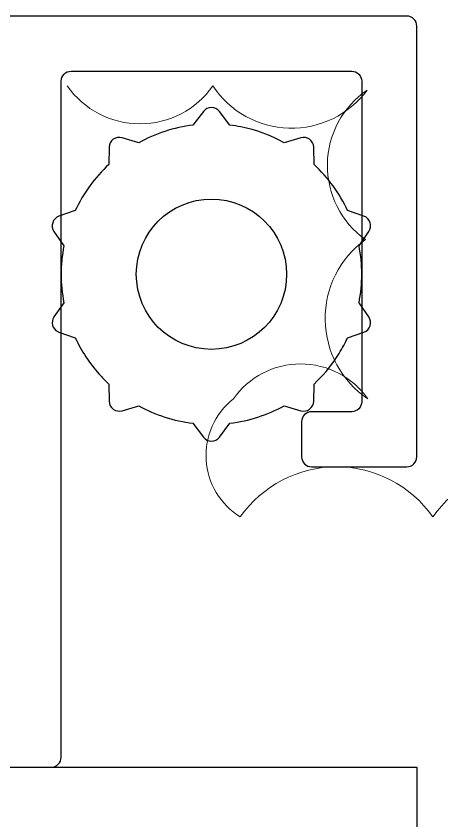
# Model space of a CAD drawing. Header units: millimetres. Extents: x -547695 to 905972, y -1055718 to 167349.
# Drawn here: x -516098.8 to -516037.6, y -1036271.4 to -1036155.6 of the extents above; entities that cross this region are included whole.
import ezdxf

# ---------------------------------------------------------------- set-up
doc = ezdxf.new("R2010")
doc.units = ezdxf.units.MM
doc.layers.add('View-XTD-CT Cua$0$View-XĐL-CT Cửa$0$KT-NetThay', color=7, linetype='Continuous', lineweight=18)
doc.layers.add('View-XTD-CT Cua$0$View-XĐL-CT Cửa$0$Profile - Vietduc', color=14, linetype='Continuous', lineweight=30)
doc.layers.add('View-XTD-CT Cua$0$View-XĐL-CT Cửa$0$Phukien -Vietduc', color=6, linetype='Continuous')

# ---------------------------------------------------------------- blocks, each defined once
blk = doc.blocks.new('View-XTD-CT Cua$0$View-XĐL-CT Cửa$0$A$C77827696')
at = {"layer": 'View-XTD-CT Cua$0$View-XĐL-CT Cửa$0$KT-NetThay'}
for points in [[(-3984.029, 1898.261, 0.520567), (-3969.501, 1898.261, 0.520567), (-3954.087, 1897.855, 0.520567), (-3954.277, 1882.919, 0.520567), (-3954.023, 1867.005, 0.520567), (-3967.454, 1867.005, 0.520567), (-3966.757, 1855.233)], [(-3966.757, 1855.233, -0.520567), (-3947.547, 1855.233, -0.520567), (-3928.338, 1855.233, -0.520567), (-3909.128, 1855.233, -0.520567), (-3889.918, 1855.233, -0.520567), (-3870.708, 1855.233, -0.520567), (-3851.498, 1855.233, -0.520567), (-3832.288, 1855.233, -0.520567), (-3813.079, 1855.233, -0.520567), (-3793.869, 1855.233, -0.520567), (-3774.659, 1855.233, -0.520567), (-3755.449, 1855.233, -0.520567), (-3736.239, 1855.233, -0.520567), (-3717.03, 1855.233, -0.520567)]]:
    blk.add_lwpolyline(points, format="xyb", dxfattribs=at)
at = {"layer": 'View-XTD-CT Cua$0$View-XĐL-CT Cửa$0$Phukien -Vietduc'}
for points in [[(-3959.436, 1892.15, 0.496623), (-3960.725, 1893.086), (-3962.38, 1892.586, 0.077117), (-3966.699, 1894.169, 0.018584), (-3967.799, 1894.347), (-3968.844, 1895.724, 0.496623), (-3970.437, 1895.724), (-3971.482, 1894.347, 0.095839), (-3976.901, 1892.586), (-3978.555, 1893.086, 0.496623), (-3979.845, 1892.15), (-3979.88, 1890.421, 0.095839), (-3983.229, 1885.812), (-3984.862, 1885.244, 0.496623), (-3985.354, 1883.728), (-3984.367, 1882.309, 0.04781), (-3984.64, 1879.46, 0.04781), (-3984.367, 1876.611), (-3985.354, 1875.192, 0.457071), (-3984.981, 1873.727, 0.032235), (-3984.862, 1873.677), (-3983.229, 1873.109, 0.07248), (-3980.852, 1869.495), (-3980.851, 1869.495, 0.023197), (-3979.88, 1868.499), (-3979.845, 1866.771, 0.496623), (-3978.555, 1865.834), (-3976.901, 1866.334, 0.095839), (-3971.482, 1864.574), (-3970.437, 1863.197, 0.496623), (-3968.844, 1863.197), (-3967.799, 1864.574, 0.095839), (-3962.38, 1866.334), (-3960.725, 1865.834, 0.496623), (-3959.436, 1866.771), (-3959.401, 1868.499, 0.057917), (-3957.16, 1871.14, 0.031098), (-3956.224, 1872.752, 0.006607), (-3956.051, 1873.109), (-3954.419, 1873.677, 0.496623), (-3953.926, 1875.192), (-3954.913, 1876.611, 0.047812), (-3954.64, 1879.46, 0.047809), (-3954.913, 1882.309), (-3953.926, 1883.728, 0.496623), (-3954.419, 1885.244), (-3956.051, 1885.812, 0.095839), (-3959.401, 1890.421)], [(-3962.14, 1879.46, -1), (-3977.14, 1879.46, -1)]]:
    blk.add_lwpolyline(points, format="xyb", close=True, dxfattribs=at)
at = {"layer": 'View-XTD-CT Cua$0$View-XĐL-CT Cửa$0$Profile - Vietduc'}
blk.add_lwpolyline([(-4019.39, 1830.233), (-3985.64, 1830.233, 0.414214), (-3984.64, 1831.233), (-3984.64, 1898.733, -0.414214), (-3983.64, 1899.733), (-3955.64, 1899.733, -0.414214), (-3954.64, 1898.733), (-3954.64, 1866.733, -0.414214), (-3955.64, 1865.733), (-3959.64, 1865.733, 0.414214), (-3960.64, 1864.733), (-3960.64, 1861.233, 0.414214), (-3959.64, 1860.233), (-3950.14, 1860.233, 0.414214), (-3949.14, 1861.233), (-3949.14, 1904.233, 0.414214), (-3950.14, 1905.233), (-4098.14, 1905.233, 0.414214)], format="xyb", dxfattribs=at)
blk.add_lwpolyline([(-4099.14, 1830.233), (-3949.14, 1830.233), (-3949.14, 1530.233), (-4099.14, 1530.233)], close=True, dxfattribs=at)

msp = doc.modelspace()

# ---------------------------------------------------------------- block references
at = {"layer": 'View-XTD-CT Cua$0$View-XĐL-CT Cửa$0$KT-NetThay', "xscale": 1.44, "yscale": 1.44, "zscale": 1.44}
msp.add_blockref('View-XTD-CT Cua$0$View-XĐL-CT Cửa$0$A$C77827696', (-510354.47, -1038899.17), dxfattribs=at)

doc.saveas('drawing.dxf')
